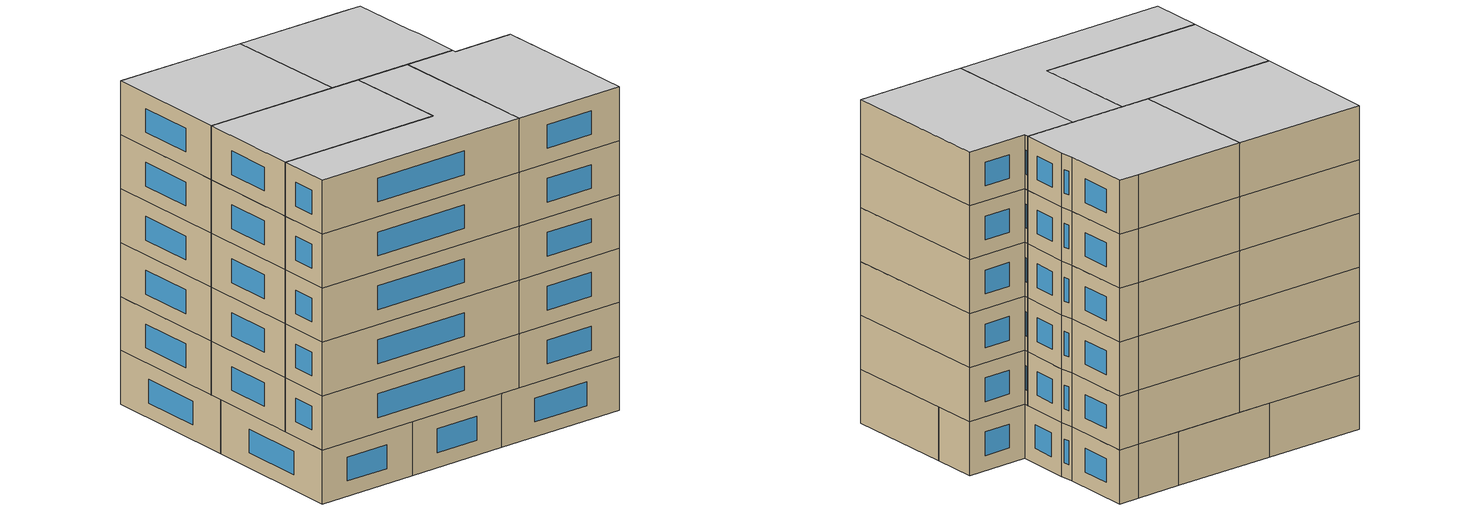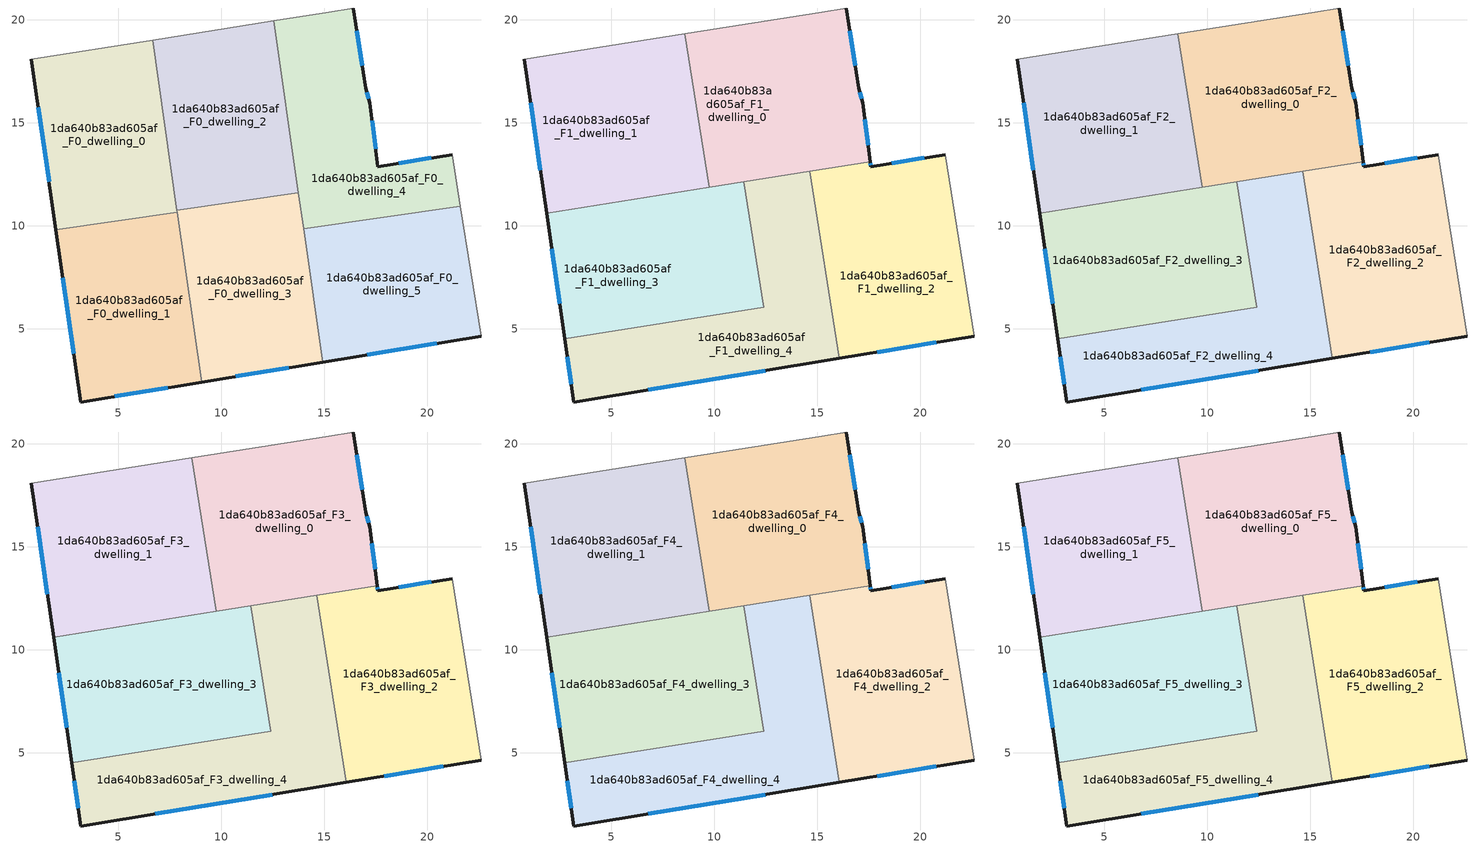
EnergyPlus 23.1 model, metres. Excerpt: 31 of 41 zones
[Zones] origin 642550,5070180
1da640b83ad605af_F0_dwelling_0
 floor ground (EU_floor_Construction): 6.67,19 7.87,10.66 1.99,9.82 0.8,18.07 z0
 wall outside (EU_wall_Construction): 0.8,18.07 1.99,9.82 z0:3
 wall to 1da640b83ad605af_F0_dwelling_1 (EU_wall_Construction): 1.99,9.82 7.87,10.66 z0:3
 wall adiabatic (EU_wall_Construction): 6.67,19 0.8,18.07 z0:3
 wall to 1da640b83ad605af_F0_dwelling_2 (EU_wall_Construction): 7.86,10.77 6.67,19 z0:3
 wall to 1da640b83ad605af_F0_dwelling_3 (EU_wall_Construction): 7.87,10.66 7.86,10.77 z0:3
 window (EU_Window_Construction): 1.13,15.76 1.65,12.13 z0.84:2.16
1da640b83ad605af_F0_dwelling_1
 floor ground (EU_floor_Construction): 7.87,10.66 9.06,2.42 3.19,1.46 1.99,9.82 z0
 wall outside (EU_wall_Construction): 1.99,9.82 3.19,1.46 9.06,2.42 z0:3
 wall to 1da640b83ad605af_F0_dwelling_3 (EU_wall_Construction): 9.06,2.42 7.87,10.66 z0:3
 window (EU_Window_Construction): 4.84,1.73 7.42,2.15 / 2.33,7.47 2.86,3.8 z0.84:2.16
1da640b83ad605af_F0_dwelling_2
 floor ground (EU_floor_Construction): 12.55,19.94 13.75,11.61 7.86,10.76 6.67,19 z0
 wall to 1da640b83ad605af_F0_dwelling_3 (EU_wall_Construction): 7.86,10.76 13.75,11.61 z0:3
 wall adiabatic (EU_wall_Construction): 12.55,19.94 6.67,19 z0:3
 wall to 1da640b83ad605af_F0_dwelling_4 (EU_wall_Construction): 13.75,11.61 12.55,19.94 z0:3
1da640b83ad605af_F0_dwelling_3
 floor ground (EU_floor_Construction): 13.75,11.61 14.94,3.39 9.06,2.42 7.86,10.76 z0
 wall outside (EU_wall_Construction): 9.06,2.42 14.94,3.39 z0:3
 wall to 1da640b83ad605af_F0_dwelling_5 (EU_wall_Construction): 14.94,3.39 14.01,9.85 z0:3
 wall to 1da640b83ad605af_F0_dwelling_4 (EU_wall_Construction): 14.01,9.85 13.75,11.61 z0:3
 window (EU_Window_Construction): 10.7,2.69 13.29,3.12 z0.84:2.16
1da640b83ad605af_F0_dwelling_4
 floor ground (EU_floor_Construction): 16.41,20.57 17.01,16.66 17.21,15.96 17.61,12.86 21.21,13.46 21.61,10.94 14.01,9.85 12.55,19.94 15.21,20.37 z0
 wall outside (EU_wall_Construction): 21.21,13.46 17.61,12.86 17.21,15.96 17.01,16.66 16.41,20.57 z0:3
 wall adiabatic (EU_wall_Construction): 21.61,10.94 21.21,13.46 / 16.41,20.57 15.21,20.37 12.55,19.94 z0:3
 wall to 1da640b83ad605af_F0_dwelling_5 (EU_wall_Construction): 14.01,9.85 21.61,10.94 z0:3
 window (EU_Window_Construction): 20.2,13.29 18.62,13.03 / 16.84,17.76 16.58,19.47 / 17.15,16.16 17.06,16.47 / 17.5,13.73 17.32,15.09 z0.84:2.16
1da640b83ad605af_F0_dwelling_5
 floor ground (EU_floor_Construction): 21.61,10.94 22.61,4.65 14.94,3.39 14.01,9.85 z0
 wall outside (EU_wall_Construction): 14.94,3.39 22.61,4.65 z0:3
 wall adiabatic (EU_wall_Construction): 22.61,4.65 21.61,10.94 z0:3
 window (EU_Window_Construction): 17.09,3.74 20.46,4.3 z0.84:2.16
1da640b83ad605af_F1_dwelling_0
 floor to 1da640b83ad605af_F0_dwelling_2 (EU_floor_Construction): 12.55,19.94 13.63,12.48 9.77,11.87 8.58,19.31 z3
 floor to 1da640b83ad605af_F0_dwelling_4 (EU_floor_Construction): 16.41,20.57 17.01,16.66 17.21,15.96 17.57,13.11 13.63,12.48 12.55,19.94 15.21,20.37 z3
 wall outside (EU_wall_Construction): 17.57,13.11 17.21,15.96 17.01,16.66 16.41,20.57 z3:6
 wall to 1da640b83ad605af_F1_dwelling_1 (EU_wall_Construction): 8.57,19.31 9.77,11.87 z3:6
 wall adiabatic (EU_wall_Construction): 16.41,20.57 15.21,20.37 8.57,19.31 z3:6
 wall to 1da640b83ad605af_F1_dwelling_4 (EU_wall_Construction): 11.43,12.13 14.63,12.64 z3:6
 wall to 1da640b83ad605af_F1_dwelling_2 (EU_wall_Construction): 14.63,12.64 17.57,13.11 z3:6
 wall to 1da640b83ad605af_F1_dwelling_3 (EU_wall_Construction): 9.77,11.87 11.43,12.13 z3:6
 window (EU_Window_Construction): 17.47,13.91 17.31,15.16 / 16.84,17.76 16.58,19.47 / 17.15,16.16 17.06,16.47 z3.84:5.16
1da640b83ad605af_F1_dwelling_1
 floor to 1da640b83ad605af_F0_dwelling_0 (EU_floor_Construction): 6.67,19 7.75,11.54 1.88,10.6 0.8,18.07 z3
 floor to 1da640b83ad605af_F0_dwelling_2 (EU_floor_Construction): 8.58,19.31 9.77,11.87 7.75,11.54 6.67,19 z3
 wall outside (EU_wall_Construction): 0.8,18.07 1.88,10.6 z3:6
 wall adiabatic (EU_wall_Construction): 8.57,19.31 0.8,18.07 z3:6
 wall to 1da640b83ad605af_F1_dwelling_3 (EU_wall_Construction): 1.88,10.6 9.77,11.87 z3:6
 window (EU_Window_Construction): 1.1,15.98 1.57,12.69 z3.84:5.16
1da640b83ad605af_F1_dwelling_2
 floor to 1da640b83ad605af_F0_dwelling_5 (EU_floor_Construction): 21.61,10.94 22.61,4.65 16.08,3.58 15.05,10 z3
 floor to 1da640b83ad605af_F0_dwelling_4 (EU_floor_Construction): 21.21,13.46 21.61,10.94 15.05,10 14.63,12.64 17.57,13.11 17.61,12.86 z3
 wall outside (EU_wall_Construction): 21.21,13.46 17.61,12.86 17.57,13.11 / 16.08,3.58 22.61,4.65 z3:6
 wall adiabatic (EU_wall_Construction): 22.61,4.65 21.21,13.46 z3:6
 wall to 1da640b83ad605af_F1_dwelling_4 (EU_wall_Construction): 14.63,12.64 16.08,3.58 z3:6
 window (EU_Window_Construction): 20.2,13.29 18.62,13.03 / 17.91,3.88 20.78,4.35 / 17.6,12.93 17.58,13.04 z3.84:5.16
1da640b83ad605af_F1_dwelling_3
 floor to 1da640b83ad605af_F0_dwelling_1 (EU_floor_Construction): 7.87,10.66 8.62,5.45 2.75,4.51 1.99,9.82 z3
 floor to 1da640b83ad605af_F0_dwelling_0 (EU_floor_Construction): 7.75,11.54 7.87,10.66 1.99,9.82 1.88,10.6 z3
 floor to 1da640b83ad605af_F0_dwelling_3 (EU_floor_Construction): 11.56,11.3 12.4,6.05 8.62,5.45 7.86,10.77 z3
 floor to 1da640b83ad605af_F0_dwelling_2 (EU_floor_Construction): 11.43,12.13 11.56,11.3 7.86,10.77 7.75,11.54 z3
 wall outside (EU_wall_Construction): 1.88,10.6 2.75,4.51 z3:6
 wall to 1da640b83ad605af_F1_dwelling_4 (EU_wall_Construction): 2.75,4.51 12.4,6.05 11.43,12.13 z3:6
 window (EU_Window_Construction): 2.12,8.9 2.51,6.22 z3.84:5.16
1da640b83ad605af_F1_dwelling_4
 floor to 1da640b83ad605af_F0_dwelling_3 (EU_floor_Construction): 13.75,11.61 14.94,3.39 9.06,2.42 8.62,5.45 12.4,6.05 11.56,11.3 z3
 floor to 1da640b83ad605af_F0_dwelling_1 (EU_floor_Construction): 8.62,5.45 9.06,2.42 3.19,1.46 2.75,4.51 z3
 floor to 1da640b83ad605af_F0_dwelling_5 (EU_floor_Construction): 15.05,10 16.08,3.58 14.94,3.39 14.01,9.85 z3
 floor to 1da640b83ad605af_F0_dwelling_4 (EU_floor_Construction): 14.63,12.64 15.05,10 14.01,9.85 13.63,12.48 z3
 floor to 1da640b83ad605af_F0_dwelling_2 (EU_floor_Construction): 13.63,12.48 13.75,11.61 11.56,11.3 11.43,12.13 z3
 wall outside (EU_wall_Construction): 2.75,4.51 3.19,1.46 16.08,3.58 z3:6
 window (EU_Window_Construction): 6.8,2.05 12.47,2.98 / 2.88,3.66 3.07,2.31 z3.84:5.16
1da640b83ad605af_F2_dwelling_0
 floor to 1da640b83ad605af_F1_dwelling_0 (EU_floor_Construction): 16.41,20.57 17.01,16.66 17.21,15.96 17.57,13.11 9.77,11.87 8.57,19.31 15.21,20.37 z6
 wall outside (EU_wall_Construction): 17.57,13.11 17.21,15.96 17.01,16.66 16.41,20.57 z6:9
 wall to 1da640b83ad605af_F2_dwelling_1 (EU_wall_Construction): 8.57,19.31 9.77,11.87 z6:9
 wall adiabatic (EU_wall_Construction): 16.41,20.57 15.21,20.37 8.57,19.31 z6:9
 wall to 1da640b83ad605af_F2_dwelling_4 (EU_wall_Construction): 11.43,12.13 14.63,12.64 z6:9
 wall to 1da640b83ad605af_F2_dwelling_2 (EU_wall_Construction): 14.63,12.64 17.57,13.11 z6:9
 wall to 1da640b83ad605af_F2_dwelling_3 (EU_wall_Construction): 9.77,11.87 11.43,12.13 z6:9
 window (EU_Window_Construction): 17.47,13.91 17.31,15.16 / 16.84,17.76 16.58,19.47 / 17.15,16.16 17.06,16.47 z6.84:8.16
1da640b83ad605af_F2_dwelling_1
 floor to 1da640b83ad605af_F1_dwelling_1 (EU_floor_Construction): 8.57,19.31 9.77,11.87 1.88,10.6 0.8,18.07 z6
 wall outside (EU_wall_Construction): 0.8,18.07 1.88,10.6 z6:9
 wall adiabatic (EU_wall_Construction): 8.57,19.31 0.8,18.07 z6:9
 wall to 1da640b83ad605af_F2_dwelling_3 (EU_wall_Construction): 1.88,10.6 9.77,11.87 z6:9
 window (EU_Window_Construction): 1.1,15.98 1.57,12.69 z6.84:8.16
1da640b83ad605af_F2_dwelling_2
 floor to 1da640b83ad605af_F1_dwelling_2 (EU_floor_Construction): 21.21,13.46 22.61,4.65 16.08,3.58 14.63,12.64 17.57,13.11 17.61,12.86 z6
 wall outside (EU_wall_Construction): 21.21,13.46 17.61,12.86 17.57,13.11 / 16.08,3.58 22.61,4.65 z6:9
 wall adiabatic (EU_wall_Construction): 22.61,4.65 21.21,13.46 z6:9
 wall to 1da640b83ad605af_F2_dwelling_4 (EU_wall_Construction): 14.63,12.64 16.08,3.58 z6:9
 window (EU_Window_Construction): 20.2,13.29 18.62,13.03 / 17.91,3.88 20.78,4.35 / 17.6,12.93 17.58,13.04 z6.84:8.16
1da640b83ad605af_F2_dwelling_3
 floor to 1da640b83ad605af_F1_dwelling_3 (EU_floor_Construction): 11.43,12.13 12.4,6.05 2.75,4.51 1.88,10.6 z6
 wall outside (EU_wall_Construction): 1.88,10.6 2.75,4.51 z6:9
 wall to 1da640b83ad605af_F2_dwelling_4 (EU_wall_Construction): 2.75,4.51 12.4,6.05 11.43,12.13 z6:9
 window (EU_Window_Construction): 2.12,8.9 2.51,6.22 z6.84:8.16
1da640b83ad605af_F2_dwelling_4
 floor to 1da640b83ad605af_F1_dwelling_4 (EU_floor_Construction): 14.63,12.64 16.08,3.58 3.19,1.46 2.75,4.51 12.4,6.05 11.43,12.13 z6
 wall outside (EU_wall_Construction): 2.75,4.51 3.19,1.46 16.08,3.58 z6:9
 window (EU_Window_Construction): 6.8,2.05 12.47,2.98 / 2.88,3.66 3.07,2.31 z6.84:8.16
1da640b83ad605af_F3_dwelling_0
 floor to 1da640b83ad605af_F2_dwelling_0 (EU_floor_Construction): 16.41,20.57 17.01,16.66 17.21,15.96 17.57,13.11 9.77,11.87 8.57,19.31 15.21,20.37 z9
 wall outside (EU_wall_Construction): 17.57,13.11 17.21,15.96 17.01,16.66 16.41,20.57 z9:12
 wall to 1da640b83ad605af_F3_dwelling_1 (EU_wall_Construction): 8.57,19.31 9.77,11.87 z9:12
 wall adiabatic (EU_wall_Construction): 16.41,20.57 15.21,20.37 8.57,19.31 z9:12
 wall to 1da640b83ad605af_F3_dwelling_4 (EU_wall_Construction): 11.43,12.13 14.63,12.64 z9:12
 wall to 1da640b83ad605af_F3_dwelling_2 (EU_wall_Construction): 14.63,12.64 17.57,13.11 z9:12
 wall to 1da640b83ad605af_F3_dwelling_3 (EU_wall_Construction): 9.77,11.87 11.43,12.13 z9:12
 window (EU_Window_Construction): 17.47,13.91 17.31,15.16 / 16.84,17.76 16.58,19.47 / 17.15,16.16 17.06,16.47 z9.84:11.16
1da640b83ad605af_F3_dwelling_1
 floor to 1da640b83ad605af_F2_dwelling_1 (EU_floor_Construction): 8.57,19.31 9.77,11.87 1.88,10.6 0.8,18.07 z9
 wall outside (EU_wall_Construction): 0.8,18.07 1.88,10.6 z9:12
 wall adiabatic (EU_wall_Construction): 8.57,19.31 0.8,18.07 z9:12
 wall to 1da640b83ad605af_F3_dwelling_3 (EU_wall_Construction): 1.88,10.6 9.77,11.87 z9:12
 window (EU_Window_Construction): 1.1,15.98 1.57,12.69 z9.84:11.16
1da640b83ad605af_F3_dwelling_2
 floor to 1da640b83ad605af_F2_dwelling_2 (EU_floor_Construction): 21.21,13.46 22.61,4.65 16.08,3.58 14.63,12.64 17.57,13.11 17.61,12.86 z9
 wall outside (EU_wall_Construction): 21.21,13.46 17.61,12.86 17.57,13.11 / 16.08,3.58 22.61,4.65 z9:12
 wall adiabatic (EU_wall_Construction): 22.61,4.65 21.21,13.46 z9:12
 wall to 1da640b83ad605af_F3_dwelling_4 (EU_wall_Construction): 14.63,12.64 16.08,3.58 z9:12
 window (EU_Window_Construction): 20.2,13.29 18.62,13.03 / 17.91,3.88 20.78,4.35 / 17.6,12.93 17.58,13.04 z9.84:11.16
1da640b83ad605af_F3_dwelling_3
 floor to 1da640b83ad605af_F2_dwelling_3 (EU_floor_Construction): 11.43,12.13 12.4,6.05 2.75,4.51 1.88,10.6 z9
 wall outside (EU_wall_Construction): 1.88,10.6 2.75,4.51 z9:12
 wall to 1da640b83ad605af_F3_dwelling_4 (EU_wall_Construction): 2.75,4.51 12.4,6.05 11.43,12.13 z9:12
 window (EU_Window_Construction): 2.12,8.9 2.51,6.22 z9.84:11.16
1da640b83ad605af_F3_dwelling_4
 floor to 1da640b83ad605af_F2_dwelling_4 (EU_floor_Construction): 14.63,12.64 16.08,3.58 3.19,1.46 2.75,4.51 12.4,6.05 11.43,12.13 z9
 wall outside (EU_wall_Construction): 2.75,4.51 3.19,1.46 16.08,3.58 z9:12
 window (EU_Window_Construction): 6.8,2.05 12.47,2.98 / 2.88,3.66 3.07,2.31 z9.84:11.16
1da640b83ad605af_F4_dwelling_0
 floor to 1da640b83ad605af_F3_dwelling_0 (EU_floor_Construction): 16.41,20.57 17.01,16.66 17.21,15.96 17.57,13.11 9.77,11.87 8.57,19.31 15.21,20.37 z12
 wall outside (EU_wall_Construction): 17.57,13.11 17.21,15.96 17.01,16.66 16.41,20.57 z12:15
 wall to 1da640b83ad605af_F4_dwelling_1 (EU_wall_Construction): 8.57,19.31 9.77,11.87 z12:15
 wall adiabatic (EU_wall_Construction): 16.41,20.57 15.21,20.37 8.57,19.31 z12:15
 wall to 1da640b83ad605af_F4_dwelling_4 (EU_wall_Construction): 11.43,12.13 14.63,12.64 z12:15
 wall to 1da640b83ad605af_F4_dwelling_2 (EU_wall_Construction): 14.63,12.64 17.57,13.11 z12:15
 wall to 1da640b83ad605af_F4_dwelling_3 (EU_wall_Construction): 9.77,11.87 11.43,12.13 z12:15
 window (EU_Window_Construction): 17.47,13.91 17.31,15.16 / 16.84,17.76 16.58,19.47 / 17.15,16.16 17.06,16.47 z12.84:14.16
1da640b83ad605af_F4_dwelling_1
 floor to 1da640b83ad605af_F3_dwelling_1 (EU_floor_Construction): 8.57,19.31 9.77,11.87 1.88,10.6 0.8,18.07 z12
 wall outside (EU_wall_Construction): 0.8,18.07 1.88,10.6 z12:15
 wall adiabatic (EU_wall_Construction): 8.57,19.31 0.8,18.07 z12:15
 wall to 1da640b83ad605af_F4_dwelling_3 (EU_wall_Construction): 1.88,10.6 9.77,11.87 z12:15
 window (EU_Window_Construction): 1.1,15.98 1.57,12.69 z12.84:14.16
1da640b83ad605af_F4_dwelling_2
 floor to 1da640b83ad605af_F3_dwelling_2 (EU_floor_Construction): 21.21,13.46 22.61,4.65 16.08,3.58 14.63,12.64 17.57,13.11 17.61,12.86 z12
 wall outside (EU_wall_Construction): 21.21,13.46 17.61,12.86 17.57,13.11 / 16.08,3.58 22.61,4.65 z12:15
 wall adiabatic (EU_wall_Construction): 22.61,4.65 21.21,13.46 z12:15
 wall to 1da640b83ad605af_F4_dwelling_4 (EU_wall_Construction): 14.63,12.64 16.08,3.58 z12:15
 window (EU_Window_Construction): 20.2,13.29 18.62,13.03 / 17.91,3.88 20.78,4.35 / 17.6,12.93 17.58,13.04 z12.84:14.16
1da640b83ad605af_F4_dwelling_3
 floor to 1da640b83ad605af_F3_dwelling_3 (EU_floor_Construction): 11.43,12.13 12.4,6.05 2.75,4.51 1.88,10.6 z12
 wall outside (EU_wall_Construction): 1.88,10.6 2.75,4.51 z12:15
 wall to 1da640b83ad605af_F4_dwelling_4 (EU_wall_Construction): 2.75,4.51 12.4,6.05 11.43,12.13 z12:15
 window (EU_Window_Construction): 2.12,8.9 2.51,6.22 z12.84:14.16
1da640b83ad605af_F4_dwelling_4
 floor to 1da640b83ad605af_F3_dwelling_4 (EU_floor_Construction): 14.63,12.64 16.08,3.58 3.19,1.46 2.75,4.51 12.4,6.05 11.43,12.13 z12
 wall outside (EU_wall_Construction): 2.75,4.51 3.19,1.46 16.08,3.58 z12:15
 window (EU_Window_Construction): 6.8,2.05 12.47,2.98 / 2.88,3.66 3.07,2.31 z12.84:14.16
1da640b83ad605af_F5_dwelling_0
 floor to 1da640b83ad605af_F4_dwelling_0 (EU_floor_Construction): 16.41,20.57 17.01,16.66 17.21,15.96 17.57,13.11 9.77,11.87 8.57,19.31 15.21,20.37 z15
 wall outside (EU_wall_Construction): 17.57,13.11 17.21,15.96 17.01,16.66 16.41,20.57 z15:18
 wall to 1da640b83ad605af_F5_dwelling_1 (EU_wall_Construction): 8.57,19.31 9.77,11.87 z15:18
 wall adiabatic (EU_wall_Construction): 16.41,20.57 15.21,20.37 8.57,19.31 z15:18
 wall to 1da640b83ad605af_F5_dwelling_4 (EU_wall_Construction): 11.43,12.13 14.63,12.64 z15:18
 wall to 1da640b83ad605af_F5_dwelling_2 (EU_wall_Construction): 14.63,12.64 17.57,13.11 z15:18
 wall to 1da640b83ad605af_F5_dwelling_3 (EU_wall_Construction): 9.77,11.87 11.43,12.13 z15:18
 window (EU_Window_Construction): 17.47,13.91 17.31,15.16 / 16.84,17.76 16.58,19.47 / 17.15,16.16 17.06,16.47 z15.84:17.16
 ceiling to 1da640b83ad605af_F6_dwelling_0 (EU_floor_Construction): 17.57,13.11 17.21,15.96 17.01,16.66 16.41,20.57 15.21,20.37 8.57,19.31 9.77,11.87 z18
1da640b83ad605af_F5_dwelling_1
 floor to 1da640b83ad605af_F4_dwelling_1 (EU_floor_Construction): 8.57,19.31 9.77,11.87 1.88,10.6 0.8,18.07 z15
 wall outside (EU_wall_Construction): 0.8,18.07 1.88,10.6 z15:18
 wall adiabatic (EU_wall_Construction): 8.57,19.31 0.8,18.07 z15:18
 wall to 1da640b83ad605af_F5_dwelling_3 (EU_wall_Construction): 1.88,10.6 9.77,11.87 z15:18
 window (EU_Window_Construction): 1.1,15.98 1.57,12.69 z15.84:17.16
 ceiling to 1da640b83ad605af_F6_dwelling_1 (EU_floor_Construction): 9.77,11.87 8.57,19.31 0.8,18.07 1.88,10.6 z18
1da640b83ad605af_F5_dwelling_2
 floor to 1da640b83ad605af_F4_dwelling_2 (EU_floor_Construction): 21.21,13.46 22.61,4.65 16.08,3.58 14.63,12.64 17.57,13.11 17.61,12.86 z15
 wall outside (EU_wall_Construction): 21.21,13.46 17.61,12.86 17.57,13.11 / 16.08,3.58 22.61,4.65 z15:18
 wall adiabatic (EU_wall_Construction): 22.61,4.65 21.21,13.46 z15:18
 wall to 1da640b83ad605af_F5_dwelling_4 (EU_wall_Construction): 14.63,12.64 16.08,3.58 z15:18
 window (EU_Window_Construction): 20.2,13.29 18.62,13.03 / 17.91,3.88 20.78,4.35 / 17.6,12.93 17.58,13.04 z15.84:17.16
 ceiling to 1da640b83ad605af_F6_dwelling_2 (EU_floor_Construction): 22.61,4.65 21.21,13.46 17.61,12.86 17.57,13.11 14.63,12.64 16.08,3.58 z18
1da640b83ad605af_F5_dwelling_3
 floor to 1da640b83ad605af_F4_dwelling_3 (EU_floor_Construction): 11.43,12.13 12.4,6.05 2.75,4.51 1.88,10.6 z15
 wall outside (EU_wall_Construction): 1.88,10.6 2.75,4.51 z15:18
 wall to 1da640b83ad605af_F5_dwelling_4 (EU_wall_Construction): 2.75,4.51 12.4,6.05 11.43,12.13 z15:18
 window (EU_Window_Construction): 2.12,8.9 2.51,6.22 z15.84:17.16
 ceiling to 1da640b83ad605af_F6_dwelling_3 (EU_floor_Construction): 12.4,6.05 11.43,12.13 1.88,10.6 2.75,4.51 z18
1da640b83ad605af_F5_dwelling_4
 floor to 1da640b83ad605af_F4_dwelling_4 (EU_floor_Construction): 14.63,12.64 16.08,3.58 3.19,1.46 2.75,4.51 12.4,6.05 11.43,12.13 z15
 wall outside (EU_wall_Construction): 2.75,4.51 3.19,1.46 16.08,3.58 z15:18
 window (EU_Window_Construction): 6.8,2.05 12.47,2.98 / 2.88,3.66 3.07,2.31 z15.84:17.16
 ceiling to 1da640b83ad605af_F6_dwelling_4 (EU_floor_Construction): 16.08,3.58 14.63,12.64 11.43,12.13 12.4,6.05 2.75,4.51 3.19,1.46 z18
[Building]
EU S2 Campaign: North Axis=0; Terrain=City; Solar Distribution=FullExterior
[Site:Location]
Lyon-Bron: Latitude=45.75; Longitude=5; Time Zone=1; Elevation=198
[SizingPeriod:WeatherFileDays]
AnnualSizingPeriod: Begin Month=1; Begin Day of Month=1; End Month=12; End Day of Month=31; Day of Week for Start Day=Monday; Use Weather File Daylight Saving Period=No; Use Weather File Rain and Snow Indicators=No
[MATERIAL]
EU_InternalMass_Material: Roughness=MediumRough; Thickness=0.1; Conductivity=1; Density=1800; Specific Heat=900; Thermal Absorptance=0.9; Solar Absorptance=0.7; Visible Absorptance=0.7
[MATERIAL:NOMASS] Roughness=MediumRough; Thermal Absorptance=0.9; Solar Absorptance=0.7; Visible Absorptance=0.7
Name | Thermal Resistance
EU_wall_NoMass | 0.776494
EU_floor_NoMass | 0.421597
[WINDOWMATERIAL:SIMPLEGLAZINGSYSTEM]
EU_Window_SimpleGlazing: UFactor=4.24961; Solar Heat Gain Coefficient=0.83; Visible Transmittance=0.83
[CONSTRUCTION]
EU_wall_Construction: EU_wall_NoMass
EU_floor_Construction: EU_floor_NoMass
EU_Window_Construction: EU_Window_SimpleGlazing
EU_InternalMass_Construction: EU_InternalMass_Material
[ZONE] Type=1; Multiplier=1; Ceiling Height=autocalculate; Floor Area=autocalculate; Part of Total Floor Area=Yes
Name | Volume
1da640b83ad605af_F0_dwelling_0 | 149.528
1da640b83ad605af_F1_dwelling_0; 1da640b83ad605af_F2_dwelling_0; 1da640b83ad605af_F3_dwelling_0; 1da640b83ad605af_F4_dwelling_0; 1da640b83ad605af_F5_dwelling_0 | 179.437
1da640b83ad605af_F0_dwelling_1 | 149.531
1da640b83ad605af_F1_dwelling_1; 1da640b83ad605af_F2_dwelling_1; 1da640b83ad605af_F3_dwelling_1; 1da640b83ad605af_F4_dwelling_1; 1da640b83ad605af_F5_dwelling_1 | 179.427
1da640b83ad605af_F0_dwelling_2 | 149.533
1da640b83ad605af_F1_dwelling_2; 1da640b83ad605af_F2_dwelling_2; 1da640b83ad605af_F3_dwelling_2; 1da640b83ad605af_F4_dwelling_2; 1da640b83ad605af_F5_dwelling_2 | 179.431
1da640b83ad605af_F0_dwelling_3 | 149.526
1da640b83ad605af_F1_dwelling_3; 1da640b83ad605af_F2_dwelling_3; 1da640b83ad605af_F3_dwelling_3; 1da640b83ad605af_F4_dwelling_3; 1da640b83ad605af_F5_dwelling_3 | 179.454
1da640b83ad605af_F0_dwelling_4 | 149.523
1da640b83ad605af_F1_dwelling_4; 1da640b83ad605af_F2_dwelling_4; 1da640b83ad605af_F3_dwelling_4; 1da640b83ad605af_F4_dwelling_4; 1da640b83ad605af_F5_dwelling_4 | 179.434
1da640b83ad605af_F0_dwelling_5 | 149.52
[INTERNALMASS] Construction=EU_InternalMass_Construction
Name | Zone or ZoneList | Surface Area
1da640b83ad605af_F0_dwelling_0_EU_InternalMass | 1da640b83ad605af_F0_dwelling_0 | 49.8428
1da640b83ad605af_F0_dwelling_1_EU_InternalMass | 1da640b83ad605af_F0_dwelling_1 | 49.8436
1da640b83ad605af_F0_dwelling_2_EU_InternalMass | 1da640b83ad605af_F0_dwelling_2 | 49.8443
1da640b83ad605af_F0_dwelling_3_EU_InternalMass | 1da640b83ad605af_F0_dwelling_3 | 49.842
1da640b83ad605af_F0_dwelling_4_EU_InternalMass | 1da640b83ad605af_F0_dwelling_4 | 49.841
1da640b83ad605af_F0_dwelling_5_EU_InternalMass | 1da640b83ad605af_F0_dwelling_5 | 49.8395
1da640b83ad605af_F1_dwelling_0_EU_InternalMass | 1da640b83ad605af_F1_dwelling_0 | 59.812
1da640b83ad605af_F1_dwelling_1_EU_InternalMass | 1da640b83ad605af_F1_dwelling_1 | 59.81
1da640b83ad605af_F1_dwelling_2_EU_InternalMass | 1da640b83ad605af_F1_dwelling_2 | 59.8103
1da640b83ad605af_F1_dwelling_3_EU_InternalMass | 1da640b83ad605af_F1_dwelling_3 | 59.8171
1da640b83ad605af_F1_dwelling_4_EU_InternalMass | 1da640b83ad605af_F1_dwelling_4 | 59.8112
1da640b83ad605af_F2_dwelling_0_EU_InternalMass | 1da640b83ad605af_F2_dwelling_0 | 59.812
1da640b83ad605af_F2_dwelling_1_EU_InternalMass | 1da640b83ad605af_F2_dwelling_1 | 59.81
1da640b83ad605af_F2_dwelling_2_EU_InternalMass | 1da640b83ad605af_F2_dwelling_2 | 59.8103
1da640b83ad605af_F2_dwelling_3_EU_InternalMass | 1da640b83ad605af_F2_dwelling_3 | 59.8171
1da640b83ad605af_F2_dwelling_4_EU_InternalMass | 1da640b83ad605af_F2_dwelling_4 | 59.8112
1da640b83ad605af_F3_dwelling_0_EU_InternalMass | 1da640b83ad605af_F3_dwelling_0 | 59.812
1da640b83ad605af_F3_dwelling_1_EU_InternalMass | 1da640b83ad605af_F3_dwelling_1 | 59.81
1da640b83ad605af_F3_dwelling_2_EU_InternalMass | 1da640b83ad605af_F3_dwelling_2 | 59.8103
1da640b83ad605af_F3_dwelling_3_EU_InternalMass | 1da640b83ad605af_F3_dwelling_3 | 59.8171
1da640b83ad605af_F3_dwelling_4_EU_InternalMass | 1da640b83ad605af_F3_dwelling_4 | 59.8112
1da640b83ad605af_F4_dwelling_0_EU_InternalMass | 1da640b83ad605af_F4_dwelling_0 | 59.812
1da640b83ad605af_F4_dwelling_1_EU_InternalMass | 1da640b83ad605af_F4_dwelling_1 | 59.81
1da640b83ad605af_F4_dwelling_2_EU_InternalMass | 1da640b83ad605af_F4_dwelling_2 | 59.8103
1da640b83ad605af_F4_dwelling_3_EU_InternalMass | 1da640b83ad605af_F4_dwelling_3 | 59.8171
1da640b83ad605af_F4_dwelling_4_EU_InternalMass | 1da640b83ad605af_F4_dwelling_4 | 59.8112
1da640b83ad605af_F5_dwelling_0_EU_InternalMass | 1da640b83ad605af_F5_dwelling_0 | 59.812
1da640b83ad605af_F5_dwelling_1_EU_InternalMass | 1da640b83ad605af_F5_dwelling_1 | 59.81
1da640b83ad605af_F5_dwelling_2_EU_InternalMass | 1da640b83ad605af_F5_dwelling_2 | 59.8103
1da640b83ad605af_F5_dwelling_3_EU_InternalMass | 1da640b83ad605af_F5_dwelling_3 | 59.8171
1da640b83ad605af_F5_dwelling_4_EU_InternalMass | 1da640b83ad605af_F5_dwelling_4 | 59.8112
[OTHEREQUIPMENT] Fuel Type=Electricity; Design Level Calculation Method=Watts/Area; Power per Zone Floor Area=1; Fraction Latent=0; Fraction Radiant=0; Fraction Lost=0; Carbon Dioxide Generation Rate=0; EndUse Subcategory=EU_Step8_InternalGains
Name | Zone or ZoneList or Space or SpaceList | Schedule
EU_Step8_InternalGain_1da640b83ad605af_F0_dwelling_0_f000 | 1da640b83ad605af_F0_dwelling_0 | EU_Step8_GainSchedule_1da640b83ad605af_F0_dwelling_0_f000
EU_Step8_InternalGain_1da640b83ad605af_F0_dwelling_1_f000 | 1da640b83ad605af_F0_dwelling_1 | EU_Step8_GainSchedule_1da640b83ad605af_F0_dwelling_1_f000
EU_Step8_InternalGain_1da640b83ad605af_F0_dwelling_2_f000 | 1da640b83ad605af_F0_dwelling_2 | EU_Step8_GainSchedule_1da640b83ad605af_F0_dwelling_2_f000
EU_Step8_InternalGain_1da640b83ad605af_F0_dwelling_3_f000 | 1da640b83ad605af_F0_dwelling_3 | EU_Step8_GainSchedule_1da640b83ad605af_F0_dwelling_3_f000
EU_Step8_InternalGain_1da640b83ad605af_F0_dwelling_4_f000 | 1da640b83ad605af_F0_dwelling_4 | EU_Step8_GainSchedule_1da640b83ad605af_F0_dwelling_4_f000
EU_Step8_InternalGain_1da640b83ad605af_F0_dwelling_5_f000 | 1da640b83ad605af_F0_dwelling_5 | EU_Step8_GainSchedule_1da640b83ad605af_F0_dwelling_5_f000
EU_Step8_InternalGain_1da640b83ad605af_F1_dwelling_0_f000 | 1da640b83ad605af_F1_dwelling_0 | EU_Step8_GainSchedule_1da640b83ad605af_F1_dwelling_0_f000
EU_Step8_InternalGain_1da640b83ad605af_F1_dwelling_1_f000 | 1da640b83ad605af_F1_dwelling_1 | EU_Step8_GainSchedule_1da640b83ad605af_F1_dwelling_1_f000
EU_Step8_InternalGain_1da640b83ad605af_F1_dwelling_2_f000 | 1da640b83ad605af_F1_dwelling_2 | EU_Step8_GainSchedule_1da640b83ad605af_F1_dwelling_2_f000
EU_Step8_InternalGain_1da640b83ad605af_F1_dwelling_3_f000 | 1da640b83ad605af_F1_dwelling_3 | EU_Step8_GainSchedule_1da640b83ad605af_F1_dwelling_3_f000
EU_Step8_InternalGain_1da640b83ad605af_F1_dwelling_4_f000 | 1da640b83ad605af_F1_dwelling_4 | EU_Step8_GainSchedule_1da640b83ad605af_F1_dwelling_4_f000
EU_Step8_InternalGain_1da640b83ad605af_F2_dwelling_0_f000 | 1da640b83ad605af_F2_dwelling_0 | EU_Step8_GainSchedule_1da640b83ad605af_F2_dwelling_0_f000
EU_Step8_InternalGain_1da640b83ad605af_F2_dwelling_1_f000 | 1da640b83ad605af_F2_dwelling_1 | EU_Step8_GainSchedule_1da640b83ad605af_F2_dwelling_1_f000
EU_Step8_InternalGain_1da640b83ad605af_F2_dwelling_2_f000 | 1da640b83ad605af_F2_dwelling_2 | EU_Step8_GainSchedule_1da640b83ad605af_F2_dwelling_2_f000
EU_Step8_InternalGain_1da640b83ad605af_F2_dwelling_3_f000 | 1da640b83ad605af_F2_dwelling_3 | EU_Step8_GainSchedule_1da640b83ad605af_F2_dwelling_3_f000
EU_Step8_InternalGain_1da640b83ad605af_F2_dwelling_4_f000 | 1da640b83ad605af_F2_dwelling_4 | EU_Step8_GainSchedule_1da640b83ad605af_F2_dwelling_4_f000
EU_Step8_InternalGain_1da640b83ad605af_F3_dwelling_0_f000 | 1da640b83ad605af_F3_dwelling_0 | EU_Step8_GainSchedule_1da640b83ad605af_F3_dwelling_0_f000
EU_Step8_InternalGain_1da640b83ad605af_F3_dwelling_1_f000 | 1da640b83ad605af_F3_dwelling_1 | EU_Step8_GainSchedule_1da640b83ad605af_F3_dwelling_1_f000
EU_Step8_InternalGain_1da640b83ad605af_F3_dwelling_2_f000 | 1da640b83ad605af_F3_dwelling_2 | EU_Step8_GainSchedule_1da640b83ad605af_F3_dwelling_2_f000
EU_Step8_InternalGain_1da640b83ad605af_F3_dwelling_3_f000 | 1da640b83ad605af_F3_dwelling_3 | EU_Step8_GainSchedule_1da640b83ad605af_F3_dwelling_3_f000
EU_Step8_InternalGain_1da640b83ad605af_F3_dwelling_4_f000 | 1da640b83ad605af_F3_dwelling_4 | EU_Step8_GainSchedule_1da640b83ad605af_F3_dwelling_4_f000
EU_Step8_InternalGain_1da640b83ad605af_F4_dwelling_0_f000 | 1da640b83ad605af_F4_dwelling_0 | EU_Step8_GainSchedule_1da640b83ad605af_F4_dwelling_0_f000
EU_Step8_InternalGain_1da640b83ad605af_F4_dwelling_1_f000 | 1da640b83ad605af_F4_dwelling_1 | EU_Step8_GainSchedule_1da640b83ad605af_F4_dwelling_1_f000
EU_Step8_InternalGain_1da640b83ad605af_F4_dwelling_2_f000 | 1da640b83ad605af_F4_dwelling_2 | EU_Step8_GainSchedule_1da640b83ad605af_F4_dwelling_2_f000
EU_Step8_InternalGain_1da640b83ad605af_F4_dwelling_3_f000 | 1da640b83ad605af_F4_dwelling_3 | EU_Step8_GainSchedule_1da640b83ad605af_F4_dwelling_3_f000
EU_Step8_InternalGain_1da640b83ad605af_F4_dwelling_4_f000 | 1da640b83ad605af_F4_dwelling_4 | EU_Step8_GainSchedule_1da640b83ad605af_F4_dwelling_4_f000
EU_Step8_InternalGain_1da640b83ad605af_F5_dwelling_0_f000 | 1da640b83ad605af_F5_dwelling_0 | EU_Step8_GainSchedule_1da640b83ad605af_F5_dwelling_0_f000
EU_Step8_InternalGain_1da640b83ad605af_F5_dwelling_1_f000 | 1da640b83ad605af_F5_dwelling_1 | EU_Step8_GainSchedule_1da640b83ad605af_F5_dwelling_1_f000
EU_Step8_InternalGain_1da640b83ad605af_F5_dwelling_2_f000 | 1da640b83ad605af_F5_dwelling_2 | EU_Step8_GainSchedule_1da640b83ad605af_F5_dwelling_2_f000
EU_Step8_InternalGain_1da640b83ad605af_F5_dwelling_3_f000 | 1da640b83ad605af_F5_dwelling_3 | EU_Step8_GainSchedule_1da640b83ad605af_F5_dwelling_3_f000
EU_Step8_InternalGain_1da640b83ad605af_F5_dwelling_4_f000 | 1da640b83ad605af_F5_dwelling_4 | EU_Step8_GainSchedule_1da640b83ad605af_F5_dwelling_4_f000
[ZONEVENTILATION:DESIGNFLOWRATE] Schedule=EU_AlwaysOn; Design Flow Rate Calculation Method=AirChanges/Hour; Air Changes per Hour=0.693814; Ventilation Type=Natural; Fan Pressure Rise=0; Fan Total Efficiency=1; Constant Term Coefficient=1; Temperature Term Coefficient=0; Velocity Term Coefficient=0; Velocity Squared Term Coefficient=0; Minimum Indoor Temperature=-100; Maximum Indoor Temperature=100; Delta Temperature=-100; Minimum Outdoor Temperature=-100; Maximum Outdoor Temperature=100; Maximum Wind Speed=40
Name | Zone or ZoneList or Space or SpaceList
EU_ConstantAir_1da640b83ad605af_F0_dwelling_0 | 1da640b83ad605af_F0_dwelling_0
EU_ConstantAir_1da640b83ad605af_F0_dwelling_1 | 1da640b83ad605af_F0_dwelling_1
EU_ConstantAir_1da640b83ad605af_F0_dwelling_2 | 1da640b83ad605af_F0_dwelling_2
EU_ConstantAir_1da640b83ad605af_F0_dwelling_3 | 1da640b83ad605af_F0_dwelling_3
EU_ConstantAir_1da640b83ad605af_F0_dwelling_4 | 1da640b83ad605af_F0_dwelling_4
EU_ConstantAir_1da640b83ad605af_F0_dwelling_5 | 1da640b83ad605af_F0_dwelling_5
EU_ConstantAir_1da640b83ad605af_F1_dwelling_0 | 1da640b83ad605af_F1_dwelling_0
EU_ConstantAir_1da640b83ad605af_F1_dwelling_1 | 1da640b83ad605af_F1_dwelling_1
EU_ConstantAir_1da640b83ad605af_F1_dwelling_2 | 1da640b83ad605af_F1_dwelling_2
EU_ConstantAir_1da640b83ad605af_F1_dwelling_3 | 1da640b83ad605af_F1_dwelling_3
EU_ConstantAir_1da640b83ad605af_F1_dwelling_4 | 1da640b83ad605af_F1_dwelling_4
EU_ConstantAir_1da640b83ad605af_F2_dwelling_0 | 1da640b83ad605af_F2_dwelling_0
EU_ConstantAir_1da640b83ad605af_F2_dwelling_1 | 1da640b83ad605af_F2_dwelling_1
EU_ConstantAir_1da640b83ad605af_F2_dwelling_2 | 1da640b83ad605af_F2_dwelling_2
EU_ConstantAir_1da640b83ad605af_F2_dwelling_3 | 1da640b83ad605af_F2_dwelling_3
EU_ConstantAir_1da640b83ad605af_F2_dwelling_4 | 1da640b83ad605af_F2_dwelling_4
EU_ConstantAir_1da640b83ad605af_F3_dwelling_0 | 1da640b83ad605af_F3_dwelling_0
EU_ConstantAir_1da640b83ad605af_F3_dwelling_1 | 1da640b83ad605af_F3_dwelling_1
EU_ConstantAir_1da640b83ad605af_F3_dwelling_2 | 1da640b83ad605af_F3_dwelling_2
EU_ConstantAir_1da640b83ad605af_F3_dwelling_3 | 1da640b83ad605af_F3_dwelling_3
EU_ConstantAir_1da640b83ad605af_F3_dwelling_4 | 1da640b83ad605af_F3_dwelling_4
EU_ConstantAir_1da640b83ad605af_F4_dwelling_0 | 1da640b83ad605af_F4_dwelling_0
EU_ConstantAir_1da640b83ad605af_F4_dwelling_1 | 1da640b83ad605af_F4_dwelling_1
EU_ConstantAir_1da640b83ad605af_F4_dwelling_2 | 1da640b83ad605af_F4_dwelling_2
EU_ConstantAir_1da640b83ad605af_F4_dwelling_3 | 1da640b83ad605af_F4_dwelling_3
EU_ConstantAir_1da640b83ad605af_F4_dwelling_4 | 1da640b83ad605af_F4_dwelling_4
EU_ConstantAir_1da640b83ad605af_F5_dwelling_0 | 1da640b83ad605af_F5_dwelling_0
EU_ConstantAir_1da640b83ad605af_F5_dwelling_1 | 1da640b83ad605af_F5_dwelling_1
EU_ConstantAir_1da640b83ad605af_F5_dwelling_2 | 1da640b83ad605af_F5_dwelling_2
EU_ConstantAir_1da640b83ad605af_F5_dwelling_3 | 1da640b83ad605af_F5_dwelling_3
EU_ConstantAir_1da640b83ad605af_F5_dwelling_4 | 1da640b83ad605af_F5_dwelling_4
[HVACTEMPLATE:THERMOSTAT] Constant Heating Setpoint=20; Constant Cooling Setpoint=50
EU_HeatOnly_1da640b83ad605af_F0_dwelling_0; EU_HeatOnly_1da640b83ad605af_F0_dwelling_1; EU_HeatOnly_1da640b83ad605af_F0_dwelling_2; EU_HeatOnly_1da640b83ad605af_F0_dwelling_3; EU_HeatOnly_1da640b83ad605af_F0_dwelling_4; EU_HeatOnly_1da640b83ad605af_F0_dwelling_5; EU_HeatOnly_1da640b83ad605af_F1_dwelling_0; EU_HeatOnly_1da640b83ad605af_F1_dwelling_1; EU_HeatOnly_1da640b83ad605af_F1_dwelling_2; EU_HeatOnly_1da640b83ad605af_F1_dwelling_3; EU_HeatOnly_1da640b83ad605af_F1_dwelling_4; EU_HeatOnly_1da640b83ad605af_F2_dwelling_0; EU_HeatOnly_1da640b83ad605af_F2_dwelling_1; EU_HeatOnly_1da640b83ad605af_F2_dwelling_2; EU_HeatOnly_1da640b83ad605af_F2_dwelling_3; EU_HeatOnly_1da640b83ad605af_F2_dwelling_4; EU_HeatOnly_1da640b83ad605af_F3_dwelling_0; EU_HeatOnly_1da640b83ad605af_F3_dwelling_1; EU_HeatOnly_1da640b83ad605af_F3_dwelling_2; EU_HeatOnly_1da640b83ad605af_F3_dwelling_3; EU_HeatOnly_1da640b83ad605af_F3_dwelling_4; EU_HeatOnly_1da640b83ad605af_F4_dwelling_0; EU_HeatOnly_1da640b83ad605af_F4_dwelling_1; EU_HeatOnly_1da640b83ad605af_F4_dwelling_2; EU_HeatOnly_1da640b83ad605af_F4_dwelling_3; EU_HeatOnly_1da640b83ad605af_F4_dwelling_4; EU_HeatOnly_1da640b83ad605af_F5_dwelling_0; EU_HeatOnly_1da640b83ad605af_F5_dwelling_1; EU_HeatOnly_1da640b83ad605af_F5_dwelling_2; EU_HeatOnly_1da640b83ad605af_F5_dwelling_3; EU_HeatOnly_1da640b83ad605af_F5_dwelling_4; EU_HeatOnly_1da640b83ad605af_F6_dwelling_0; EU_HeatOnly_1da640b83ad605af_F6_dwelling_1; EU_HeatOnly_1da640b83ad605af_F6_dwelling_2; EU_HeatOnly_1da640b83ad605af_F6_dwelling_3; EU_HeatOnly_1da640b83ad605af_F6_dwelling_4; EU_HeatOnly_1da640b83ad605af_F7_dwelling_0; EU_HeatOnly_1da640b83ad605af_F7_dwelling_1; EU_HeatOnly_1da640b83ad605af_F7_dwelling_2; EU_HeatOnly_1da640b83ad605af_F7_dwelling_3; EU_HeatOnly_1da640b83ad605af_F7_dwelling_4
[HVACTEMPLATE:ZONE:IDEALLOADSAIRSYSTEM] System Availability Schedule=EU_AlwaysOn; Maximum Heating Supply Air Temperature=50; Minimum Cooling Supply Air Temperature=13; Maximum Heating Supply Air Humidity Ratio=0.0156; Minimum Cooling Supply Air Humidity Ratio=0.0077; Heating Limit=NoLimit; Cooling Limit=NoLimit; Heating Availability Schedule=EU_AlwaysOn; Cooling Availability Schedule=EU_CoolingOff; Dehumidification Control Type=ConstantSensibleHeatRatio; Cooling Sensible Heat Ratio=0.7; Dehumidification Setpoint=60; Humidification Control Type=None; Humidification Setpoint=30; Outdoor Air Method=None; Outdoor Air Flow Rate per Person=0.00944; Outdoor Air Flow Rate per Zone Floor Area=0; Outdoor Air Flow Rate per Zone=0; Demand Controlled Ventilation Type=None; Outdoor Air Economizer Type=NoEconomizer; Heat Recovery Type=None; Sensible Heat Recovery Effectiveness=0.7; Latent Heat Recovery Effectiveness=0.65
Name | Template Thermostat
1da640b83ad605af_F0_dwelling_0 | EU_HeatOnly_1da640b83ad605af_F0_dwelling_0
1da640b83ad605af_F0_dwelling_1 | EU_HeatOnly_1da640b83ad605af_F0_dwelling_1
1da640b83ad605af_F0_dwelling_2 | EU_HeatOnly_1da640b83ad605af_F0_dwelling_2
1da640b83ad605af_F0_dwelling_3 | EU_HeatOnly_1da640b83ad605af_F0_dwelling_3
1da640b83ad605af_F0_dwelling_4 | EU_HeatOnly_1da640b83ad605af_F0_dwelling_4
1da640b83ad605af_F0_dwelling_5 | EU_HeatOnly_1da640b83ad605af_F0_dwelling_5
1da640b83ad605af_F1_dwelling_0 | EU_HeatOnly_1da640b83ad605af_F1_dwelling_0
1da640b83ad605af_F1_dwelling_1 | EU_HeatOnly_1da640b83ad605af_F1_dwelling_1
1da640b83ad605af_F1_dwelling_2 | EU_HeatOnly_1da640b83ad605af_F1_dwelling_2
1da640b83ad605af_F1_dwelling_3 | EU_HeatOnly_1da640b83ad605af_F1_dwelling_3
1da640b83ad605af_F1_dwelling_4 | EU_HeatOnly_1da640b83ad605af_F1_dwelling_4
1da640b83ad605af_F2_dwelling_0 | EU_HeatOnly_1da640b83ad605af_F2_dwelling_0
1da640b83ad605af_F2_dwelling_1 | EU_HeatOnly_1da640b83ad605af_F2_dwelling_1
1da640b83ad605af_F2_dwelling_2 | EU_HeatOnly_1da640b83ad605af_F2_dwelling_2
1da640b83ad605af_F2_dwelling_3 | EU_HeatOnly_1da640b83ad605af_F2_dwelling_3
1da640b83ad605af_F2_dwelling_4 | EU_HeatOnly_1da640b83ad605af_F2_dwelling_4
1da640b83ad605af_F3_dwelling_0 | EU_HeatOnly_1da640b83ad605af_F3_dwelling_0
1da640b83ad605af_F3_dwelling_1 | EU_HeatOnly_1da640b83ad605af_F3_dwelling_1
1da640b83ad605af_F3_dwelling_2 | EU_HeatOnly_1da640b83ad605af_F3_dwelling_2
1da640b83ad605af_F3_dwelling_3 | EU_HeatOnly_1da640b83ad605af_F3_dwelling_3
1da640b83ad605af_F3_dwelling_4 | EU_HeatOnly_1da640b83ad605af_F3_dwelling_4
1da640b83ad605af_F4_dwelling_0 | EU_HeatOnly_1da640b83ad605af_F4_dwelling_0
1da640b83ad605af_F4_dwelling_1 | EU_HeatOnly_1da640b83ad605af_F4_dwelling_1
1da640b83ad605af_F4_dwelling_2 | EU_HeatOnly_1da640b83ad605af_F4_dwelling_2
1da640b83ad605af_F4_dwelling_3 | EU_HeatOnly_1da640b83ad605af_F4_dwelling_3
1da640b83ad605af_F4_dwelling_4 | EU_HeatOnly_1da640b83ad605af_F4_dwelling_4
1da640b83ad605af_F5_dwelling_0 | EU_HeatOnly_1da640b83ad605af_F5_dwelling_0
1da640b83ad605af_F5_dwelling_1 | EU_HeatOnly_1da640b83ad605af_F5_dwelling_1
1da640b83ad605af_F5_dwelling_2 | EU_HeatOnly_1da640b83ad605af_F5_dwelling_2
1da640b83ad605af_F5_dwelling_3 | EU_HeatOnly_1da640b83ad605af_F5_dwelling_3
1da640b83ad605af_F5_dwelling_4 | EU_HeatOnly_1da640b83ad605af_F5_dwelling_4
[SIZING:ZONE] Zone Cooling Design Supply Air Temperature Input Method=SupplyAirTemperature; Zone Cooling Design Supply Air Temperature=13; Zone Heating Design Supply Air Temperature Input Method=SupplyAirTemperature; Zone Heating Design Supply Air Temperature=50; Zone Cooling Design Supply Air Humidity Ratio=0.008; Zone Heating Design Supply Air Humidity Ratio=0.008; Cooling Design Air Flow Method=DesignDay; Cooling Design Air Flow Rate=0; Cooling Minimum Air Flow per Zone Floor Area=0.000762; Cooling Minimum Air Flow=0; Cooling Minimum Air Flow Fraction=0.2; Heating Design Air Flow Method=DesignDay; Heating Design Air Flow Rate=0; Heating Maximum Air Flow per Zone Floor Area=0.002032; Heating Maximum Air Flow=0.141576; Heating Maximum Air Flow Fraction=0.3; Account for Dedicated Outdoor Air System=No; Dedicated Outdoor Air System Control Strategy=NeutralSupplyAir; Dedicated Outdoor Air Low Setpoint Temperature for Design=autosize; Dedicated Outdoor Air High Setpoint Temperature for Design=autosize; Zone Load Sizing Method=Sensible Load Only No Latent Load; Zone Latent Cooling Design Supply Air Humidity Ratio Input Method=HumidityRatioDifference; Zone Cooling Design Supply Air Humidity Ratio Difference=0.005; Zone Latent Heating Design Supply Air Humidity Ratio Input Method=HumidityRatioDifference; Zone Humidification Design Supply Air Humidity Ratio Difference=0.005
1da640b83ad605af_F0_dwelling_0; 1da640b83ad605af_F0_dwelling_1; 1da640b83ad605af_F0_dwelling_2; 1da640b83ad605af_F0_dwelling_3; 1da640b83ad605af_F0_dwelling_4; 1da640b83ad605af_F0_dwelling_5; 1da640b83ad605af_F1_dwelling_0; 1da640b83ad605af_F1_dwelling_1; 1da640b83ad605af_F1_dwelling_2; 1da640b83ad605af_F1_dwelling_3; 1da640b83ad605af_F1_dwelling_4; 1da640b83ad605af_F2_dwelling_0; 1da640b83ad605af_F2_dwelling_1; 1da640b83ad605af_F2_dwelling_2; 1da640b83ad605af_F2_dwelling_3; 1da640b83ad605af_F2_dwelling_4; 1da640b83ad605af_F3_dwelling_0; 1da640b83ad605af_F3_dwelling_1; 1da640b83ad605af_F3_dwelling_2; 1da640b83ad605af_F3_dwelling_3; 1da640b83ad605af_F3_dwelling_4; 1da640b83ad605af_F4_dwelling_0; 1da640b83ad605af_F4_dwelling_1; 1da640b83ad605af_F4_dwelling_2; 1da640b83ad605af_F4_dwelling_3; 1da640b83ad605af_F4_dwelling_4; 1da640b83ad605af_F5_dwelling_0; 1da640b83ad605af_F5_dwelling_1; 1da640b83ad605af_F5_dwelling_2; 1da640b83ad605af_F5_dwelling_3; 1da640b83ad605af_F5_dwelling_4
[SCHEDULE:CONSTANT]
Name | Hourly Value
EU_AlwaysOn | 1
EU_CoolingOff | 0
[SCHEDULE:FILE] Column Number=1; Rows to Skip at Top=0; Number of Hours of Data=8760; Column Separator=Comma; Interpolate to Timestep=No; Minutes per Item=60; Adjust Schedule for Daylight Savings=Yes
Name | File
EU_Step8_GainSchedule_1da640b83ad605af_F0_dwelling_0_f000 | ../../schedules/1da640b83ad605af/1da640b83ad605af_F0_dwelling_0_f000_gain.csv
EU_Step8_GainSchedule_1da640b83ad605af_F0_dwelling_1_f000 | ../../schedules/1da640b83ad605af/1da640b83ad605af_F0_dwelling_1_f000_gain.csv
EU_Step8_GainSchedule_1da640b83ad605af_F0_dwelling_2_f000 | ../../schedules/1da640b83ad605af/1da640b83ad605af_F0_dwelling_2_f000_gain.csv
EU_Step8_GainSchedule_1da640b83ad605af_F0_dwelling_3_f000 | ../../schedules/1da640b83ad605af/1da640b83ad605af_F0_dwelling_3_f000_gain.csv
EU_Step8_GainSchedule_1da640b83ad605af_F0_dwelling_4_f000 | ../../schedules/1da640b83ad605af/1da640b83ad605af_F0_dwelling_4_f000_gain.csv
EU_Step8_GainSchedule_1da640b83ad605af_F0_dwelling_5_f000 | ../../schedules/1da640b83ad605af/1da640b83ad605af_F0_dwelling_5_f000_gain.csv
EU_Step8_GainSchedule_1da640b83ad605af_F1_dwelling_0_f000 | ../../schedules/1da640b83ad605af/1da640b83ad605af_F1_dwelling_0_f000_gain.csv
EU_Step8_GainSchedule_1da640b83ad605af_F1_dwelling_1_f000 | ../../schedules/1da640b83ad605af/1da640b83ad605af_F1_dwelling_1_f000_gain.csv
EU_Step8_GainSchedule_1da640b83ad605af_F1_dwelling_2_f000 | ../../schedules/1da640b83ad605af/1da640b83ad605af_F1_dwelling_2_f000_gain.csv
EU_Step8_GainSchedule_1da640b83ad605af_F1_dwelling_3_f000 | ../../schedules/1da640b83ad605af/1da640b83ad605af_F1_dwelling_3_f000_gain.csv
EU_Step8_GainSchedule_1da640b83ad605af_F1_dwelling_4_f000 | ../../schedules/1da640b83ad605af/1da640b83ad605af_F1_dwelling_4_f000_gain.csv
EU_Step8_GainSchedule_1da640b83ad605af_F2_dwelling_0_f000 | ../../schedules/1da640b83ad605af/1da640b83ad605af_F2_dwelling_0_f000_gain.csv
EU_Step8_GainSchedule_1da640b83ad605af_F2_dwelling_1_f000 | ../../schedules/1da640b83ad605af/1da640b83ad605af_F2_dwelling_1_f000_gain.csv
EU_Step8_GainSchedule_1da640b83ad605af_F2_dwelling_2_f000 | ../../schedules/1da640b83ad605af/1da640b83ad605af_F2_dwelling_2_f000_gain.csv
EU_Step8_GainSchedule_1da640b83ad605af_F2_dwelling_3_f000 | ../../schedules/1da640b83ad605af/1da640b83ad605af_F2_dwelling_3_f000_gain.csv
EU_Step8_GainSchedule_1da640b83ad605af_F2_dwelling_4_f000 | ../../schedules/1da640b83ad605af/1da640b83ad605af_F2_dwelling_4_f000_gain.csv
EU_Step8_GainSchedule_1da640b83ad605af_F3_dwelling_0_f000 | ../../schedules/1da640b83ad605af/1da640b83ad605af_F3_dwelling_0_f000_gain.csv
EU_Step8_GainSchedule_1da640b83ad605af_F3_dwelling_1_f000 | ../../schedules/1da640b83ad605af/1da640b83ad605af_F3_dwelling_1_f000_gain.csv
EU_Step8_GainSchedule_1da640b83ad605af_F3_dwelling_2_f000 | ../../schedules/1da640b83ad605af/1da640b83ad605af_F3_dwelling_2_f000_gain.csv
EU_Step8_GainSchedule_1da640b83ad605af_F3_dwelling_3_f000 | ../../schedules/1da640b83ad605af/1da640b83ad605af_F3_dwelling_3_f000_gain.csv
EU_Step8_GainSchedule_1da640b83ad605af_F3_dwelling_4_f000 | ../../schedules/1da640b83ad605af/1da640b83ad605af_F3_dwelling_4_f000_gain.csv
EU_Step8_GainSchedule_1da640b83ad605af_F4_dwelling_0_f000 | ../../schedules/1da640b83ad605af/1da640b83ad605af_F4_dwelling_0_f000_gain.csv
EU_Step8_GainSchedule_1da640b83ad605af_F4_dwelling_1_f000 | ../../schedules/1da640b83ad605af/1da640b83ad605af_F4_dwelling_1_f000_gain.csv
EU_Step8_GainSchedule_1da640b83ad605af_F4_dwelling_2_f000 | ../../schedules/1da640b83ad605af/1da640b83ad605af_F4_dwelling_2_f000_gain.csv
EU_Step8_GainSchedule_1da640b83ad605af_F4_dwelling_3_f000 | ../../schedules/1da640b83ad605af/1da640b83ad605af_F4_dwelling_3_f000_gain.csv
EU_Step8_GainSchedule_1da640b83ad605af_F4_dwelling_4_f000 | ../../schedules/1da640b83ad605af/1da640b83ad605af_F4_dwelling_4_f000_gain.csv
EU_Step8_GainSchedule_1da640b83ad605af_F5_dwelling_0_f000 | ../../schedules/1da640b83ad605af/1da640b83ad605af_F5_dwelling_0_f000_gain.csv
EU_Step8_GainSchedule_1da640b83ad605af_F5_dwelling_1_f000 | ../../schedules/1da640b83ad605af/1da640b83ad605af_F5_dwelling_1_f000_gain.csv
EU_Step8_GainSchedule_1da640b83ad605af_F5_dwelling_2_f000 | ../../schedules/1da640b83ad605af/1da640b83ad605af_F5_dwelling_2_f000_gain.csv
EU_Step8_GainSchedule_1da640b83ad605af_F5_dwelling_3_f000 | ../../schedules/1da640b83ad605af/1da640b83ad605af_F5_dwelling_3_f000_gain.csv
EU_Step8_GainSchedule_1da640b83ad605af_F5_dwelling_4_f000 | ../../schedules/1da640b83ad605af/1da640b83ad605af_F5_dwelling_4_f000_gain.csv
